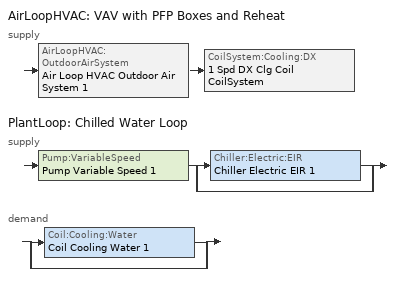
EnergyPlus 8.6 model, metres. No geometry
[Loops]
AirLoopHVAC 'VAV with PFP Boxes and Reheat'
 supply: AirLoopHVAC:OutdoorAirSystem 'Air Loop HVAC Outdoor Air System 1' > CoilSystem:Cooling:DX '1 Spd DX Clg Coil CoilSystem'
PlantLoop 'Chilled Water Loop'
 supply: Pump:VariableSpeed 'Pump Variable Speed 1' > split
  | Chiller:Electric:EIR 'Chiller Electric EIR 1'
  | bypass
 demand: split
  | Coil:Cooling:Water 'Coil Cooling Water 1'
  | bypass
[Building]
Building 1
[Site:Location]
Site 1: Latitude {deg}=0; Longitude {deg}=0; Time Zone {hr}=0; Elevation {m}=0
[AirLoopHVAC]
VAV with PFP Boxes and Reheat: Design Supply Air Flow Rate {m3/s}=AutoSize
[Sizing:System]
VAV with PFP Boxes and Reheat: Type of Load to Size On=Sensible; Design Outdoor Air Flow Rate {m3/s}=Autosize; Central Heating Maximum System Air Flow Ratio=0.3; Preheat Design Temperature {C}=7; Preheat Design Humidity Ratio {kgWater/kgDryAir}=0.008; Precool Design Temperature {C}=12.8; Precool Design Humidity Ratio {kgWater/kgDryAir}=0.008; Central Cooling Design Supply Air Temperature {C}=12.8; Central Heating Design Supply Air Temperature {C}=16.7; Type of Zone Sum to Use=NonCoincident; 100% Outdoor Air in Cooling=Yes; 100% Outdoor Air in Heating=Yes; Central Cooling Design Supply Air Humidity Ratio {kgWater/kgDryAir}=0.0085; Central Heating Design Supply Air Humidity Ratio {kgWater/kgDryAir}=0.008; Cooling Supply Air Flow Rate Method=DesignDay; Cooling Supply Air Flow Rate {m3/s}=0; Cooling Supply Air Flow Rate Per Floor Area {m3/s-m2}=0.00996765; Cooling Fraction of Autosized Cooling Supply Air Flow Rate=1; Cooling Supply Air Flow Rate Per Unit Cooling Capacity {m3/s-W}=3.94755e-05; Heating Supply Air Flow Rate Method=DesignDay; Heating Supply Air Flow Rate {m3/s}=0; Heating Supply Air Flow Rate Per Floor Area {m3/s-m2}=0.00996765; Heating Fraction of Autosized Heating Supply Air Flow Rate=1; Heating Fraction of Autosized Cooling Supply Air Flow Rate=1; Heating Supply Air Flow Rate Per Unit Heating Capacity {m3/s-W}=3.15882e-05; System Outdoor Air Method=ZoneSum; Zone Maximum Outdoor Air Fraction=1; Cooling Design Capacity Method=CoolingDesignCapacity; Cooling Design Capacity {W}=Autosize; Cooling Design Capacity Per Floor Area {W/m2}=234.7; Fraction of Autosized Cooling Design Capacity=1; Heating Design Capacity Method=HeatingDesignCapacity; Heating Design Capacity {W}=Autosize; Heating Design Capacity Per Floor Area {W/m2}=157; Fraction of Autosized Heating Design Capacity=1; Central Cooling Capacity Control Method=OnOff
[AvailabilityManager:Scheduled] Schedule=Always On Discrete
VAV with PFP Boxes and Reheat Availability Manager; Air Loop HVAC Outdoor Air System 1 Availability Manager
[Controller:OutdoorAir]
Controller Outdoor Air 1: Minimum Outdoor Air Flow Rate {m3/s}=Autosize; Maximum Outdoor Air Flow Rate {m3/s}=Autosize; Economizer Control Type=NoEconomizer; Economizer Control Action Type=ModulateFlow; Economizer Maximum Limit Dry-Bulb Temperature {C}=28; Economizer Maximum Limit Enthalpy {J/kg}=64000; Economizer Minimum Limit Dry-Bulb Temperature {C}=-100; Lockout Type=NoLockout; Minimum Limit Type=FixedMinimum; Mechanical Ventilation Controller=Controller Mechanical Ventilation 1; High Humidity Control=No; Control High Indoor Humidity Based on Outdoor Humidity Ratio=Yes; Heat Recovery Bypass Control Type=BypassWhenWithinEconomizerLimits
[Controller:MechanicalVentilation]
Controller Mechanical Ventilation 1: Availability Schedule=Always On Discrete; Demand Controlled Ventilation=No; System Outdoor Air Method=ZoneSum
[Fan:ConstantVolume] Availability Schedule=Always On Discrete; Fan Total Efficiency=0.7; Pressure Rise {Pa}=250; Maximum Flow Rate {m3/s}=AutoSize; Motor Efficiency=0.9; Motor In Airstream Fraction=1
Const Spd Fan 1; Const Spd Fan
[SetpointManager:MixedAir]
Mixed Air Temp: Control Variable=Temperature
[SetpointManager:Scheduled] Control Variable=Temperature
Name | Schedule
Node 9 OS Default SPM; Setpoint Manager Scheduled 1 | Deck_Temperature
Setpoint Manager Scheduled 2 | Chilled_Water_Temperature
[CoilSystem:Cooling:DX]
1 Spd DX Clg Coil CoilSystem: Availability Schedule=Always On Discrete 1; Cooling Coil=1 Spd DX Clg Coil
[Coil:Cooling:DX:SingleSpeed]
1 Spd DX Clg Coil: Availability Schedule=Always On Discrete 1; Gross Rated Total Cooling Capacity {W}=Autosize; Gross Rated Sensible Heat Ratio=Autosize; Gross Rated Cooling COP {W/W}=3; Rated Air Flow Rate {m3/s}=Autosize; Rated Evaporator Fan Power Per Volume Flow Rate {W/(m3/s)}=773.3; Total Cooling Capacity Function of Temperature Curve=OS:Curve:Biquadratic 1; Total Cooling Capacity Function of Flow Fraction Curve=OS:Curve:Quadratic 1; Energy Input Ratio Function of Temperature Curve=OS:Curve:Biquadratic 2; Energy Input Ratio Function of Flow Fraction Curve=OS:Curve:Quadratic 2; Part Load Fraction Correlation Curve=OS:Curve:Quadratic 3; Condenser Type=AirCooled; Evaporative Condenser Effectiveness=0; Crankcase Heater Capacity {W}=0; Maximum Outdoor Dry-Bulb Temperature for Crankcase Heater Operation {C}=0; Basin Heater Capacity {W/K}=0; Basin Heater Setpoint Temperature {C}=10
[PlantLoop]
Chilled Water Loop: Fluid Type=Water; Plant Equipment Operation Scheme=Chilled Water Loop Operation Schemes; Maximum Loop Temperature {C}=100; Minimum Loop Temperature {C}=0; Maximum Loop Flow Rate {m3/s}=Autosize; Minimum Loop Flow Rate {m3/s}=0; Plant Loop Volume {m3}=Autocalculate; Load Distribution Scheme=Optimal
[Sizing:Plant]
Chilled Water Loop: Loop Type=Cooling; Design Loop Exit Temperature {C}=7.22; Loop Design Temperature Difference {deltaC}=6.67; Sizing Option=NonCoincident; Zone Timesteps in Averaging Window=1; Coincident Sizing Factor Mode=None
[Pump:VariableSpeed]
Pump Variable Speed 1: Design Maximum Flow Rate {m3/s}=Autosize; Design Pump Head {Pa}=179352; Design Power Consumption {W}=Autosize; Motor Efficiency=0.9; Fraction of Motor Inefficiencies to Fluid Stream=0; Coefficient 1 of the Part Load Performance Curve=0; Coefficient 2 of the Part Load Performance Curve=1; Coefficient 3 of the Part Load Performance Curve=0; Coefficient 4 of the Part Load Performance Curve=0; Design Minimum Flow Rate {m3/s}=0; Pump Control Type=Intermittent
[Chiller:Electric:EIR]
Chiller Electric EIR 1: Reference Capacity {W}=Autosize; Reference COP {W/W}=5.5; Reference Leaving Chilled Water Temperature {C}=6.67; Reference Entering Condenser Fluid Temperature {C}=29.4; Reference Chilled Water Flow Rate {m3/s}=Autosize; Reference Condenser Fluid Flow Rate {m3/s}=Autosize; Cooling Capacity Function of Temperature Curve=Curve Biquadratic 1; Electric Input to Cooling Output Ratio Function of Temperature Curve=Curve Biquadratic 2; Electric Input to Cooling Output Ratio Function of Part Load Ratio Curve=Curve Quadratic 1; Minimum Part Load Ratio=0.1; Maximum Part Load Ratio=1; Optimum Part Load Ratio=1; Minimum Unloading Ratio=0.2; Condenser Type=AirCooled; Condenser Fan Power Ratio {W/W}=0; Fraction of Compressor Electric Consumption Rejected by Condenser=1; Leaving Chilled Water Lower Temperature Limit {C}=2; Chiller Flow Mode=NotModulated; Sizing Factor=1
[Coil:Cooling:Water]
Coil Cooling Water 1: Availability Schedule=Always On Discrete; Design Water Flow Rate {m3/s}=Autosize; Design Air Flow Rate {m3/s}=Autosize; Design Inlet Water Temperature {C}=Autosize; Design Inlet Air Temperature {C}=Autosize; Design Outlet Air Temperature {C}=Autosize; Design Inlet Air Humidity Ratio {kgWater/kgDryAir}=Autosize; Design Outlet Air Humidity Ratio {kgWater/kgDryAir}=Autosize; Type of Analysis=SimpleAnalysis; Heat Exchanger Configuration=CrossFlow
[PlantEquipmentOperationSchemes]
Chilled Water Loop Operation Schemes: Control Scheme Object Type 1=PlantEquipmentOperation:CoolingLoad; Control Scheme Name 1=Chilled Water Loop Cooling Operation Scheme; Control Scheme Schedule Name 1=Always On Discrete
[PlantEquipmentOperation:CoolingLoad]
Chilled Water Loop Cooling Operation Scheme: Load Range Lower Limit 1 {W}=0; Load Range Upper Limit 1 {W}=1000000000; Range Equipment List Name 1=Chilled Water Loop Cooling Equipment List
[PlantEquipmentList]
Chilled Water Loop Cooling Equipment List: Chiller:Electric:EIR, Chiller Electric EIR 1
[Schedule:Constant] Hourly Value=1
Always On Discrete; Always On Discrete 1
[Schedule:Day:Interval]
Chilled_Water_Temperature_Default; Chilled_Water_Temperature_Summer_Design_Day; Chilled_Water_Temperature_Winter_Design_Day: No, 24:00, 6.7
Deck_Temperature_Default; Deck_Temperature_Summer_Design_Day; Deck_Temperature_Winter_Design_Day: No, 24:00, 12.8
[Schedule:Week:Daily]
Schedule:Week:Daily {fe61b686-d078-4429-8362-b6c68f75e14c}: Chilled_Water_Temperature_Default, Chilled_Water_Temperature_Default, Chilled_Water_Temperature_Default, Chilled_Water_Temperature_Default, Chilled_Water_Temperature_Default, Chilled_Water_Temperature_Default, Chilled_Water_Temperature_Default, Chilled_Water_Temperature_Default, Chilled_Water_Temperature_Summer_Design_Day, Chilled_Water_Temperature_Winter_Design_Day, Chilled_Water_Temperature_Default, Chilled_Water_Temperature_Default
Schedule:Week:Daily {4bdcf8eb-e0ee-4434-abb5-1e3afe6b4dfa}: Deck_Temperature_Default, Deck_Temperature_Default, Deck_Temperature_Default, Deck_Temperature_Default, Deck_Temperature_Default, Deck_Temperature_Default, Deck_Temperature_Default, Deck_Temperature_Default, Deck_Temperature_Summer_Design_Day, Deck_Temperature_Winter_Design_Day, Deck_Temperature_Default, Deck_Temperature_Default
[Schedule:Year]
Chilled_Water_Temperature: Schedule:Week:Daily {fe61b686-d078-4429-8362-b6c68f75e14c}, 1, 1, 12, 31
Deck_Temperature: Schedule:Week:Daily {4bdcf8eb-e0ee-4434-abb5-1e3afe6b4dfa}, 1, 1, 12, 31
[Curve:Biquadratic]
Name | Coefficient1 Constant | Coefficient2 x | Coefficient3 x**2 | Coefficient4 y | Coefficient5 y**2 | Coefficient6 x*y | Minimum Value of x {BasedOnField A2} | Maximum Value of x {BasedOnField A2} | Minimum Value of y {BasedOnField A3} | Maximum Value of y {BasedOnField A3}
OS:Curve:Biquadratic 1 | 0.42415 | 0.04426 | -0.00042 | 0.00333 | -8e-005 | -0.00021 | 17 | 22 | 13 | 46
OS:Curve:Biquadratic 2 | 1.23649 | -0.02431 | 0.00057 | -0.01434 | 0.00063 | -0.00038 | 17 | 22 | 13 | 46
Curve Biquadratic 1 | 1.02152 | 0.0370359 | 0.000233248 | -0.00389405 | -6.52536e-05 | -0.000268045 | 5 | 10 | 24 | 35
Curve Biquadratic 2 | 0.701769 | -0.00452016 | 0.00053311 | -0.00549821 | 0.000544579 | -0.000729032 | 5 | 10 | 24 | 35
[Curve:Quadratic]
Name | Coefficient1 Constant | Coefficient2 x | Coefficient3 x**2 | Minimum Value of x {BasedOnField A2} | Maximum Value of x {BasedOnField A2}
OS:Curve:Quadratic 1 | 0.77136 | 0.34053 | -0.11088 | 0.75918 | 1.13877
OS:Curve:Quadratic 2 | 1.2055 | -0.32953 | 0.12308 | 0.75918 | 1.13877
OS:Curve:Quadratic 3 | 0.771 | 0.229 | 0 | 0 | 1
Curve Quadratic 1 | 0.0636912 | 0.584888 | 0.352803 | 0 | 1
